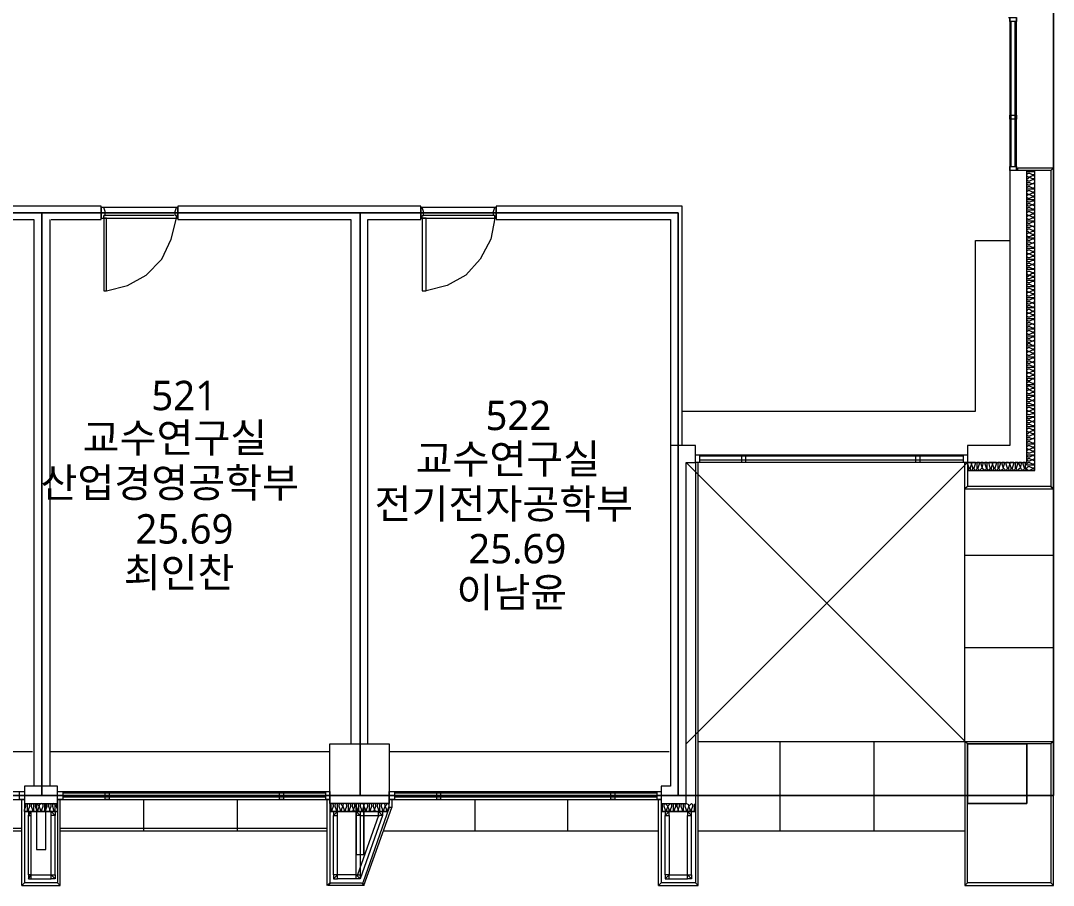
# Model space of a CAD drawing. Header units: millimetres. Extents: x -4048 to 127016, y -1911 to 106724.
# Drawn here: x 97720 to 109883, y 19390 to 29569 of the extents above; entities that cross this region are included whole.
import ezdxf

# ---------------------------------------------------------------- set-up
doc = ezdxf.new("R2010")
doc.units = ezdxf.units.MM
doc.layers.add('PDF_문자', color=7, linetype='Continuous')
doc.layers.add('PDF_형상', color=7, linetype='Continuous')
doc.styles.add('PDF 맑은 고딕', font='malgun.ttf')

msp = doc.modelspace()

# ---------------------------------------------------------------- linework, layer by layer
at = {"layer": 'PDF_형상', "lineweight": 5}
for points in [[(79306, 38971), (82961, 38971), (86460, 38971), (90457, 38971), (94206, 38971), (97969, 38971), (101718, 38971), (105466, 38971), (109463, 38971), (109463, 29686), (109883, 29686), (109883, 24476), (109883, 20448), (105466, 20448), (101718, 20448), (97969, 20448), (94206, 20448), (90457, 20448), (86709, 20448), (82961, 20448), (79197, 20448)], [(79197, 27306), (82961, 27306), (86709, 27306), (90457, 27306), (94206, 27306), (97969, 27306), (101718, 27306), (105466, 27306), (105466, 20448), (109883, 20448), (109883, 29686), (105466, 29686), (101718, 29686), (97969, 29686), (94206, 29686), (90457, 29686), (86460, 29686), (84158, 29686), (84158, 30868), (82961, 30868), (79197, 30868)], [(109354, 29608), (109369, 29608), (109369, 27804)], [(109385, 27851), (109385, 29561)], [(109432, 27851), (109432, 29561)], [(109447, 27804), (109447, 29608)], [(109883, 27820), (109883, 29577)], [(109572, 24274), (109556, 24289), (109556, 24305), (109556, 24351), (109556, 24367), (109541, 24367), (109525, 24367), (109525, 24351), (109541, 24305), (109541, 24289), (109525, 24274), (109509, 24289), (109494, 24305), (109509, 24351), (109509, 24367), (109494, 24367), (109478, 24367), (109478, 24351), (109494, 24305), (109478, 24289), (109463, 24274), (109447, 24289), (109447, 24305), (109463, 24351), (109463, 24367), (109447, 24367), (109432, 24367), (109432, 24351), (109432, 24305), (109432, 24289), (109416, 24274), (109401, 24289), (109401, 24305), (109416, 24351), (109416, 24367), (109401, 24367), (109385, 24367), (109369, 24367), (109369, 24351), (109354, 24367), (109338, 24367), (109323, 24367), (109323, 24351), (109338, 24305), (109338, 24289), (109323, 24274), (109307, 24289), (109292, 24305), (109307, 24351), (109307, 24367), (109292, 24367), (109276, 24367), (109276, 24351), (109292, 24305), (109292, 24289), (109261, 24274), (109245, 24289), (109245, 24305), (109261, 24351), (109261, 24367), (109245, 24367), (109229, 24367), (109229, 24351), (109229, 24305), (109229, 24289), (109214, 24274), (109198, 24289), (109198, 24305), (109214, 24351), (109214, 24367), (109198, 24367), (109183, 24367), (109167, 24367), (109167, 24351), (109167, 24367), (109152, 24367), (109136, 24367), (109121, 24367), (109121, 24351), (109136, 24305), (109136, 24289), (109121, 24274), (109105, 24289), (109105, 24305), (109105, 24351), (109105, 24367), (109090, 24367), (109074, 24367), (109074, 24351), (109090, 24305), (109090, 24289), (109074, 24274), (109058, 24289), (109043, 24305), (109058, 24351), (109058, 24367), (109043, 24367), (109027, 24367), (109027, 24351), (109043, 24305), (109027, 24289), (109012, 24274), (108996, 24289), (108996, 24305), (109012, 24351), (109012, 24367), (108996, 24367), (108981, 24367), (108981, 24351), (108981, 24305), (108981, 24289), (108965, 24274), (108950, 24289), (108950, 24305), (108965, 24351), (108965, 24367), (108950, 24367), (108934, 24367), (108918, 24367), (108918, 24351), (108918, 24367), (108903, 24367), (108887, 24367), (108872, 24367), (108872, 24351), (108887, 24305), (108887, 24289), (108872, 24274), (109665, 24274), (109665, 27804)], [(109665, 24274), (109665, 24289), (109634, 24289), (109603, 24274), (109587, 24274), (109572, 24289), (109572, 24305), (109587, 24320), (109603, 24320), (109634, 24305), (109665, 24305), (109665, 24320), (109665, 24336), (109634, 24336), (109603, 24336), (109587, 24336), (109572, 24336), (109572, 24351), (109587, 24367), (109603, 24367), (109634, 24351), (109665, 24351), (109665, 24367), (109665, 24382), (109634, 24398), (109603, 24382), (109587, 24382), (109572, 24398), (109587, 24414), (109603, 24414), (109634, 24398), (109665, 24414), (109665, 24429), (109665, 24445), (109634, 24445), (109603, 24429), (109587, 24429), (109572, 24445), (109572, 24460), (109587, 24460), (109603, 24460), (109634, 24460), (109665, 24460), (109665, 24476), (109665, 24491), (109634, 24491), (109603, 24476), (109587, 24476), (109572, 24491), (109572, 24507), (109587, 24522), (109603, 24522), (109587, 24522), (109572, 24538), (109572, 24554), (109587, 24569), (109603, 24569), (109634, 24554), (109665, 24554), (109665, 24569), (109665, 24585), (109634, 24585), (109603, 24585), (109587, 24585), (109572, 24585), (109572, 24600), (109587, 24616), (109603, 24616), (109634, 24600), (109665, 24600), (109665, 24616), (109665, 24647), (109634, 24647), (109603, 24631), (109587, 24631), (109572, 24647), (109572, 24662), (109587, 24662), (109603, 24662), (109634, 24647), (109665, 24662), (109665, 24678), (109665, 24693), (109634, 24693), (109603, 24678), (109587, 24678), (109572, 24693), (109572, 24709), (109587, 24709), (109603, 24725), (109587, 24725), (109572, 24740), (109572, 24756), (109587, 24771), (109603, 24771), (109634, 24756), (109665, 24756), (109665, 24771), (109665, 24787), (109634, 24787), (109603, 24787), (109587, 24787), (109572, 24787), (109572, 24802), (109587, 24818), (109603, 24818), (109634, 24802), (109665, 24802), (109665, 24818), (109665, 24833), (109634, 24849), (109603, 24833), (109587, 24833), (109572, 24833), (109572, 24849), (109587, 24865), (109603, 24865), (109634, 24849), (109665, 24865), (109665, 24880), (109665, 24896), (109634, 24896), (109603, 24880), (109587, 24880), (109572, 24896), (109572, 24911), (109587, 24911), (109603, 24911), (109634, 24911), (109665, 24911), (109665, 24927), (109665, 24942), (109634, 24942), (109603, 24927), (109587, 24927), (109572, 24942), (109572, 24958), (109587, 24973), (109603, 24973), (109587, 24973), (109572, 24989), (109572, 25005), (109587, 25020), (109603, 25020), (109634, 25005), (109665, 25005), (109665, 25020), (109665, 25036), (109634, 25036), (109603, 25036), (109587, 25036), (109572, 25036), (109572, 25051), (109587, 25067), (109603, 25067), (109634, 25051), (109665, 25051), (109665, 25067), (109665, 25082), (109634, 25098), (109603, 25082), (109587, 25082), (109572, 25098), (109572, 25113), (109587, 25113), (109603, 25113), (109634, 25098), (109665, 25113), (109665, 25129), (109665, 25145), (109634, 25145), (109603, 25129), (109587, 25129), (109572, 25145), (109572, 25160), (109587, 25160), (109603, 25160), (109634, 25160), (109665, 25160), (109665, 25176), (109665, 25191), (109634, 25191), (109603, 25176), (109587, 25176), (109572, 25191), (109572, 25207), (109587, 25222), (109603, 25222), (109587, 25238), (109572, 25238), (109572, 25253), (109587, 25269), (109603, 25269), (109634, 25253), (109665, 25253), (109665, 25269), (109665, 25284), (109634, 25284), (109603, 25284), (109587, 25284), (109572, 25284), (109572, 25300), (109587, 25316), (109603, 25316), (109634, 25300), (109665, 25300), (109665, 25331), (109665, 25347), (109634, 25347), (109603, 25331), (109587, 25331), (109572, 25347), (109572, 25362), (109587, 25362), (109603, 25362), (109634, 25362), (109665, 25362), (109665, 25378), (109665, 25393), (109634, 25393), (109603, 25378), (109587, 25378), (109572, 25393), (109572, 25409), (109587, 25424), (109603, 25424), (109587, 25424), (109572, 25440), (109572, 25456), (109587, 25471), (109603, 25471), (109634, 25456), (109665, 25456), (109665, 25471), (109665, 25487), (109634, 25487), (109603, 25487), (109587, 25487), (109572, 25487), (109572, 25502), (109587, 25518), (109603, 25518), (109634, 25502), (109665, 25502), (109665, 25518), (109665, 25533), (109634, 25549), (109603, 25533), (109587, 25533), (109572, 25549), (109587, 25564), (109603, 25564), (109634, 25549), (109665, 25564), (109665, 25580), (109665, 25596), (109634, 25596), (109603, 25580), (109587, 25580), (109572, 25596), (109572, 25611), (109587, 25611), (109603, 25611), (109634, 25611), (109665, 25611), (109665, 25627), (109665, 25642), (109634, 25642), (109603, 25627), (109587, 25627), (109572, 25642), (109572, 25658), (109587, 25673), (109603, 25673), (109587, 25673), (109572, 25689), (109572, 25704), (109587, 25720), (109603, 25720), (109634, 25704), (109665, 25704), (109665, 25720), (109665, 25736), (109634, 25736), (109603, 25736), (109587, 25736), (109572, 25736), (109572, 25751), (109587, 25767), (109603, 25767), (109634, 25751), (109665, 25751), (109665, 25767), (109665, 25798), (109634, 25798), (109603, 25782), (109587, 25782), (109572, 25798), (109572, 25813), (109587, 25813), (109603, 25813), (109634, 25798), (109665, 25813), (109665, 25829), (109665, 25844), (109634, 25844), (109603, 25829), (109587, 25829), (109572, 25844), (109572, 25860), (109587, 25860), (109603, 25860), (109634, 25860), (109665, 25860), (109665, 25875), (109665, 25891), (109634, 25891), (109603, 25875), (109587, 25875), (109572, 25891), (109572, 25907), (109587, 25922), (109603, 25922), (109634, 25907), (109665, 25907), (109665, 25922), (109665, 25938), (109634, 25938), (109603, 25938), (109587, 25938), (109572, 25938), (109572, 25953), (109587, 25969), (109603, 25969), (109634, 25953), (109665, 25953), (109665, 25969), (109665, 25984), (109634, 26000), (109603, 25984), (109587, 25984), (109572, 25984), (109572, 26000), (109587, 26015), (109603, 26015), (109634, 26000), (109665, 26000), (109665, 26031), (109665, 26047), (109634, 26047), (109603, 26031), (109587, 26031), (109572, 26047), (109572, 26062), (109587, 26062), (109603, 26062), (109634, 26062), (109665, 26062), (109665, 26078), (109665, 26093), (109634, 26093), (109603, 26078), (109587, 26078), (109572, 26093), (109572, 26109), (109587, 26124), (109603, 26124), (109587, 26124), (109572, 26140), (109572, 26155), (109587, 26171), (109603, 26171), (109634, 26155), (109665, 26155), (109665, 26171), (109665, 26187), (109634, 26187), (109603, 26187), (109587, 26187), (109572, 26187), (109572, 26202), (109587, 26218), (109603, 26218), (109634, 26202), (109665, 26202), (109665, 26218), (109665, 26233), (109634, 26249), (109603, 26233), (109587, 26233), (109572, 26249), (109572, 26264), (109587, 26264), (109603, 26264), (109634, 26249), (109665, 26264), (109665, 26280), (109665, 26295), (109634, 26295), (109603, 26280), (109587, 26280), (109572, 26295), (109572, 26311), (109587, 26311), (109603, 26311), (109634, 26311), (109665, 26311), (109665, 26327), (109665, 26342), (109634, 26342), (109603, 26327), (109587, 26327), (109572, 26342), (109572, 26358), (109587, 26373), (109603, 26373), (109587, 26373), (109572, 26389), (109572, 26404), (109587, 26420), (109603, 26420), (109634, 26404), (109665, 26404), (109665, 26420), (109665, 26435), (109634, 26435), (109603, 26435), (109587, 26435), (109572, 26435), (109572, 26451), (109587, 26466), (109603, 26466), (109634, 26451), (109665, 26451), (109665, 26466), (109665, 26498), (109634, 26498), (109603, 26482), (109587, 26482), (109572, 26498), (109572, 26513), (109587, 26513), (109603, 26513), (109634, 26513), (109665, 26513), (109665, 26529), (109665, 26544), (109634, 26544), (109603, 26529), (109587, 26529), (109572, 26544), (109572, 26560), (109587, 26560), (109603, 26575), (109587, 26575), (109572, 26591), (109572, 26606), (109587, 26622), (109603, 26622), (109634, 26606), (109665, 26606), (109665, 26622), (109665, 26638), (109634, 26638), (109603, 26638), (109587, 26638), (109572, 26638), (109572, 26653), (109587, 26669), (109603, 26669), (109634, 26653), (109665, 26653), (109665, 26669), (109665, 26684), (109634, 26700), (109603, 26684), (109587, 26684), (109572, 26684), (109572, 26700), (109587, 26715), (109603, 26715), (109634, 26700), (109665, 26715), (109665, 26731), (109665, 26746), (109634, 26746), (109603, 26731), (109587, 26731), (109572, 26746), (109572, 26762), (109587, 26762), (109603, 26762), (109634, 26762), (109665, 26762), (109665, 26778), (109665, 26793), (109634, 26793), (109603, 26778), (109587, 26778), (109572, 26793), (109572, 26809), (109587, 26824), (109603, 26824), (109587, 26824), (109572, 26840), (109572, 26855), (109587, 26871), (109603, 26871), (109634, 26855), (109665, 26855), (109665, 26871), (109665, 26886), (109634, 26886), (109603, 26886), (109587, 26886), (109572, 26886), (109572, 26902), (109587, 26918), (109603, 26918), (109634, 26902), (109665, 26902), (109665, 26918), (109665, 26949), (109634, 26949), (109603, 26933), (109587, 26933), (109572, 26949), (109572, 26964), (109587, 26964), (109603, 26964), (109634, 26949), (109665, 26964), (109665, 26980), (109665, 26995), (109634, 26995), (109603, 26980), (109587, 26980), (109572, 26995), (109572, 27011), (109587, 27011), (109603, 27011), (109634, 27011), (109665, 27011), (109665, 27026), (109665, 27042), (109634, 27042), (109603, 27026), (109587, 27026), (109572, 27042), (109572, 27057), (109587, 27073), (109603, 27073), (109587, 27089), (109572, 27089), (109572, 27104), (109587, 27120), (109603, 27120), (109634, 27104), (109665, 27104), (109665, 27120), (109665, 27135), (109634, 27151), (109603, 27135), (109587, 27135), (109572, 27135), (109572, 27151), (109587, 27166), (109603, 27166), (109634, 27151), (109665, 27151), (109665, 27182), (109665, 27197), (109634, 27197), (109603, 27182), (109587, 27182), (109572, 27197), (109572, 27213), (109587, 27213), (109603, 27213), (109634, 27213), (109665, 27213), (109665, 27229), (109665, 27244), (109634, 27244), (109603, 27229), (109587, 27229), (109572, 27244), (109572, 27260), (109587, 27275), (109603, 27275), (109587, 27275), (109572, 27291), (109572, 27306), (109587, 27322), (109603, 27322), (109634, 27306), (109665, 27306), (109665, 27322), (109665, 27337), (109634, 27337), (109603, 27337), (109587, 27337), (109572, 27337), (109572, 27353), (109587, 27369), (109603, 27369), (109634, 27353), (109665, 27353), (109665, 27369), (109665, 27384), (109634, 27400), (109603, 27384), (109587, 27384), (109572, 27400), (109587, 27415), (109603, 27415), (109634, 27400), (109665, 27415), (109665, 27431), (109665, 27446), (109634, 27446), (109603, 27431), (109587, 27431), (109572, 27446), (109572, 27462), (109587, 27462), (109603, 27462), (109634, 27462), (109665, 27462), (109665, 27477), (109665, 27493), (109634, 27493), (109603, 27477), (109587, 27477), (109572, 27493), (109572, 27509), (109587, 27524), (109603, 27524), (109587, 27524), (109572, 27540), (109572, 27555), (109587, 27571), (109603, 27571), (109634, 27555), (109665, 27555), (109665, 27571), (109665, 27586), (109634, 27586), (109603, 27586), (109587, 27586), (109572, 27586), (109572, 27602), (109587, 27617), (109603, 27617), (109634, 27602), (109665, 27602), (109665, 27617), (109665, 27648), (109634, 27648), (109603, 27633), (109587, 27633), (109572, 27648), (109572, 27664), (109587, 27664), (109603, 27664), (109634, 27648), (109665, 27664), (109665, 27680), (109665, 27695), (109634, 27695), (109603, 27680), (109587, 27680), (109572, 27695), (109572, 27711), (109587, 27711), (109603, 27726), (109587, 27726), (109572, 27742), (109572, 27757), (109587, 27773), (109603, 27773), (109634, 27757), (109665, 27757), (109665, 27773), (109665, 27788), (109634, 27788), (109603, 27788), (109587, 27788), (109572, 27788), (109572, 27804)], [(98078, 27229), (98669, 27229), (98669, 27384), (95823, 27384), (95823, 27229), (97876, 27229), (97876, 20556)], [(98669, 27260), (98669, 27244), (98700, 27244), (98700, 27275), (98716, 27275), (98716, 27322), (98700, 27369), (98669, 27369), (98669, 27353)], [(99571, 27260), (99571, 27244), (99556, 27244), (99556, 27275), (99540, 27275), (99540, 27322), (99556, 27369), (99571, 27369), (99571, 27353)], [(101811, 21054), (101811, 27229), (102433, 27229), (102433, 27384), (99571, 27384), (99571, 27229), (101609, 27229), (101609, 21054)], [(102433, 27260), (102433, 27244), (102448, 27244), (102448, 27275), (102464, 27275), (102464, 27322), (102448, 27369), (102433, 27369), (102433, 27353)], [(103319, 27260), (103319, 27244), (103304, 27244), (103304, 27275), (103288, 27275), (103288, 27322), (103304, 27369), (103319, 27369), (103319, 27353)], [(105512, 24569), (105512, 27384), (103319, 27384), (103319, 27229), (105372, 27229), (105372, 20556), (105264, 20556), (105264, 20354), (105559, 20354), (105559, 24367), (105668, 24367), (105668, 24569), (105372, 24569)], [(99525, 27275), (98700, 27275)], [(98731, 27244), (99540, 27244)], [(98731, 26389), (98980, 26451), (99198, 26575), (99385, 26762), (99493, 26995), (99556, 27244)], [(103288, 27275), (102464, 27275)], [(102495, 27244), (103304, 27244), (103257, 26995), (103133, 26762), (102962, 26575), (102744, 26451), (102495, 26389)], [(98063, 27229), (98063, 20556)], [(105512, 24973), (108965, 24973), (108965, 26980), (109369, 26980)], [(105668, 24460), (108872, 24460)], [(105559, 24367), (108872, 21054), (109572, 21054), (109572, 20354), (108872, 20354), (108872, 21054)], [(105559, 21054), (108872, 24367), (105668, 24367)], [(105715, 24445), (108825, 24445)], [(105715, 24398), (108825, 24398)], [(105699, 21085), (108841, 21085), (108841, 24056)], [(109883, 24056), (109883, 21085)], [(108841, 23278), (109883, 23278)], [(108841, 22189), (109883, 22189)], [(106663, 21085), (106663, 20028)], [(107768, 21085), (107768, 20028)], [(97860, 20961), (94563, 20961)], [(101360, 20961), (98063, 20961)], [(105357, 20961), (102060, 20961)], [(94563, 20494), (97767, 20494)], [(98156, 20494), (101360, 20494)], [(98218, 20479), (101313, 20479)], [(102060, 20494), (105264, 20494)], [(102122, 20479), (105217, 20479)], [(94563, 20401), (97767, 20401)], [(97907, 20354), (97892, 20339), (97892, 20323), (97907, 20277), (97907, 20261), (97892, 20261), (97876, 20261), (97876, 20277), (97876, 20323), (97876, 20339), (97860, 20354), (97845, 20339), (97845, 20323), (97860, 20277), (97860, 20261), (97845, 20261), (97829, 20261), (97814, 20261), (97814, 20277), (97829, 20323), (97829, 20339), (97814, 20354), (97798, 20339), (97798, 20323), (97798, 20277), (97798, 20261), (97783, 20261), (97767, 20261), (97767, 20277), (97783, 20323), (97783, 20339), (97767, 20354)], [(98156, 20354), (98140, 20339), (98140, 20323), (98156, 20277), (98156, 20261), (98140, 20261), (98125, 20261), (98125, 20277), (98125, 20323), (98125, 20339), (98109, 20354), (98094, 20339), (98094, 20323), (98109, 20277), (98109, 20261), (98094, 20261), (98078, 20261), (98063, 20261), (98063, 20277), (98078, 20323), (98078, 20339), (98063, 20354), (98047, 20339), (98047, 20323), (98063, 20277), (98063, 20261), (98047, 20261), (98032, 20261), (98016, 20261), (98016, 20277), (98032, 20323), (98032, 20339), (98016, 20354)], [(98156, 20401), (101360, 20401)], [(98218, 20432), (101313, 20432)], [(99167, 20401), (99167, 20028)], [(100271, 20401), (100271, 20028)], [(101764, 19748), (101764, 20354), (101764, 19748), (101671, 19748), (101671, 20354), (101671, 19748)], [(102060, 20401), (105264, 20401)], [(102122, 20432), (105217, 20432)], [(103071, 20401), (103071, 20028)], [(104159, 20401), (104159, 20028)], [(105668, 20354), (105652, 20339), (105652, 20323), (105652, 20277), (105652, 20261), (105637, 20261), (105621, 20261), (105621, 20277), (105637, 20323), (105637, 20339), (105621, 20354), (105606, 20339), (105590, 20323), (105590, 20339), (105559, 20354), (105543, 20339), (105543, 20323), (105559, 20277), (105559, 20261), (105543, 20261), (105528, 20261), (105528, 20277), (105528, 20323), (105528, 20339), (105512, 20354), (105497, 20339), (105497, 20323), (105512, 20277), (105512, 20261), (105497, 20261), (105481, 20261), (105466, 20261), (105466, 20277), (105481, 20323), (105481, 20339), (105466, 20354), (105450, 20339), (105450, 20323), (105466, 20277), (105466, 20261), (105450, 20261), (105435, 20261), (105419, 20261), (105419, 20277), (105435, 20323), (105435, 20339), (105419, 20354), (105404, 20339), (105404, 20323), (105404, 20277), (105404, 20261), (105388, 20261), (105372, 20261), (105372, 20277), (105388, 20323), (105388, 20339), (105372, 20354), (105357, 20339), (105341, 20323), (105326, 20339), (105310, 20354), (105295, 20339), (105295, 20323), (105310, 20277), (105310, 20261), (105295, 20261), (105279, 20261), (105279, 20277), (105279, 20323), (105279, 20339), (105264, 20354)], [(97767, 20261), (98156, 20261)], [(97814, 19514), (97814, 20214), (97845, 20261)], [(97814, 19468), (97845, 19514), (97845, 20214)], [(97845, 19514), (98078, 19514), (98078, 20214)], [(98125, 19514), (98125, 20214), (98078, 20261)], [(101406, 19514), (101406, 20214), (101453, 20261)], [(101671, 19514), (101453, 19514), (101453, 20214)], [(101935, 20261), (101982, 20214), (101718, 19468), (101671, 19514), (101671, 20261), (101718, 20214), (101951, 20214)], [(101935, 20214), (101686, 19514)], [(101951, 20261), (101718, 20261), (101718, 19514)], [(102091, 20308), (102060, 20308)], [(105264, 20261), (105668, 20261)], [(105310, 19514), (105310, 20214), (105357, 20261)], [(105357, 20214), (105357, 19514), (105575, 19514), (105575, 20214)], [(105621, 19514), (105621, 20214), (105621, 20261), (105575, 20261), (105575, 20214), (105621, 20214), (105575, 20261)], [(97736, 20028), (94485, 20028)], [(97736, 20059), (94501, 20059)], [(101329, 20059), (98187, 20059)], [(101329, 20028), (98187, 20028)], [(105232, 20028), (101997, 20028)], [(108841, 20028), (105699, 20028)], [(97845, 19468), (98078, 19468)], [(98125, 19468), (98078, 19514)], [(101406, 19468), (101453, 19514)], [(101671, 19468), (101453, 19468)], [(105310, 19468), (105357, 19514)], [(105357, 19468), (105575, 19468)], [(105621, 19468), (105575, 19514)]]:
    msp.add_lwpolyline(points, dxfattribs=at)
for points in [[(109369, 29561), (109369, 29608), (109447, 29608), (109447, 29561)], [(109369, 28411), (109369, 28457), (109447, 28457), (109447, 28411)], [(108872, 24569), (108872, 24367), (109572, 24367), (109572, 27804), (109369, 27804), (109369, 24569)], [(109369, 27804), (109369, 27851), (109447, 27851), (109447, 27804)], [(109463, 27804), (109463, 27835), (109883, 27835), (109852, 27804)], [(109603, 27726), (109634, 27711), (109665, 27711), (109665, 27726), (109665, 27742), (109634, 27742)], [(109883, 24056), (109883, 27835), (109852, 27804), (109852, 24087)], [(109603, 27524), (109634, 27509), (109665, 27509), (109665, 27524), (109665, 27540), (109634, 27540)], [(98669, 27244), (99571, 27244), (99571, 27369), (98669, 27369)], [(102433, 27244), (103319, 27244), (103319, 27369), (102433, 27369)], [(94206, 27306), (94206, 20448), (97969, 20448), (97969, 27306)], [(97969, 27306), (97969, 20448), (101718, 20448), (101718, 27306)], [(98700, 27244), (98700, 26389), (98731, 26389), (98731, 27244)], [(105466, 27306), (101718, 27306), (101718, 20448), (105466, 20448), (105466, 24476)], [(102448, 27244), (102448, 26389), (102495, 26389), (102495, 27244)], [(109603, 27275), (109634, 27260), (109665, 27260), (109665, 27275), (109665, 27291), (109634, 27291)], [(109603, 27073), (109634, 27057), (109665, 27057), (109665, 27073), (109665, 27089), (109634, 27089)], [(109603, 26824), (109634, 26809), (109665, 26809), (109665, 26824), (109665, 26840), (109634, 26840)], [(109603, 26575), (109634, 26560), (109665, 26560), (109665, 26575), (109665, 26591), (109634, 26591)], [(109603, 26373), (109634, 26358), (109665, 26358), (109665, 26373), (109665, 26389), (109634, 26389)], [(109603, 26124), (109634, 26109), (109665, 26109), (109665, 26124), (109665, 26140), (109634, 26140)], [(109603, 25673), (109634, 25658), (109665, 25658), (109665, 25673), (109665, 25689), (109634, 25689)], [(109603, 25424), (109634, 25409), (109665, 25409), (109665, 25424), (109665, 25440), (109634, 25440)], [(109603, 25222), (109634, 25207), (109665, 25207), (109665, 25222), (109665, 25238), (109634, 25238)], [(109603, 24973), (109634, 24958), (109665, 24958), (109665, 24973), (109665, 24989), (109634, 24989)], [(109603, 24725), (109634, 24709), (109665, 24709), (109665, 24725), (109665, 24740), (109634, 24740)], [(105668, 24460), (105715, 24460), (105715, 24367), (105668, 24367)], [(106212, 24460), (106259, 24460), (106259, 24367), (106212, 24367)], [(108265, 24460), (108312, 24460), (108312, 24367), (108265, 24367)], [(108825, 24460), (108872, 24460), (108872, 24367), (108825, 24367)], [(109603, 24522), (109634, 24507), (109665, 24507), (109665, 24522), (109665, 24538), (109634, 24538)], [(105668, 19421), (105699, 19390), (105699, 24367), (105668, 24367)], [(108872, 24087), (108841, 24056), (109883, 24056), (109852, 24087), (108872, 24087), (108841, 24056), (108841, 24367), (108872, 24367)], [(108918, 24351), (108903, 24305), (108903, 24289), (108918, 24274), (108934, 24289), (108934, 24305)], [(109167, 24351), (109152, 24305), (109152, 24289), (109167, 24274), (109183, 24289), (109183, 24305)], [(109369, 24351), (109354, 24305), (109354, 24289), (109369, 24274), (109385, 24289), (109385, 24305)], [(101360, 20354), (101360, 21054), (102060, 21054), (102060, 20354)], [(108872, 21054), (108841, 21085), (108841, 19390), (108872, 19421)], [(108872, 21054), (108841, 21085), (109883, 21085), (109852, 21054)], [(109572, 20354), (109572, 21054), (108872, 21054), (108872, 20354)], [(109883, 21085), (109852, 21054), (109852, 19421), (109883, 19390)], [(98156, 20354), (98156, 20556), (97767, 20556), (97767, 20354)], [(97705, 20494), (97767, 20494), (97767, 20401), (97705, 20401)], [(98156, 20494), (98218, 20494), (98218, 20401), (98156, 20401)], [(98716, 20494), (98762, 20494), (98762, 20401), (98716, 20401)], [(100769, 20494), (100815, 20494), (100815, 20401), (100769, 20401)], [(101313, 20494), (101360, 20494), (101360, 20401), (101313, 20401)], [(102060, 20494), (102122, 20494), (102122, 20401), (102060, 20401)], [(102620, 20494), (102666, 20494), (102666, 20401), (102620, 20401)], [(104673, 20494), (104719, 20494), (104719, 20401), (104673, 20401)], [(105217, 20494), (105264, 20494), (105264, 20401), (105217, 20401)], [(97767, 19421), (97736, 19390), (97736, 20401), (97767, 20401)], [(98000, 20323), (98000, 20277), (98000, 20261), (97985, 20261), (97969, 20261), (97969, 20277), (97985, 20323), (97985, 20339), (97969, 20354), (97938, 20339), (97938, 20323), (97923, 20339), (97907, 20354), (97907, 19810), (98016, 19810), (98016, 20354), (98000, 20339)], [(97938, 20323), (97923, 20277), (97923, 20261), (97938, 20261), (97954, 20261), (97954, 20277)], [(98156, 19421), (98187, 19390), (98187, 20401), (98156, 20401)], [(101360, 20401), (101360, 19421), (101329, 19390), (101329, 20401)], [(102044, 20261), (102044, 20277), (102060, 20323), (102060, 20339), (102044, 20354), (102029, 20354), (102029, 20339), (102013, 20323), (102029, 20277), (102029, 20261), (102013, 20261), (101997, 20261), (101997, 20277), (102013, 20323), (102013, 20339), (101997, 20354), (101982, 20354), (101966, 20339), (101966, 20323), (101982, 20277), (101982, 20261), (101966, 20261), (101951, 20261), (101951, 20277), (101951, 20323), (101951, 20339), (101951, 20354), (101935, 20354), (101920, 20339), (101920, 20323), (101935, 20277), (101935, 20261), (101920, 20261), (101904, 20261), (101889, 20277), (101873, 20261), (101857, 20261), (101842, 20261), (101842, 20277), (101857, 20323), (101857, 20339), (101842, 20354), (101826, 20354), (101826, 20339), (101826, 20323), (101826, 20277), (101826, 20261), (101811, 20261), (101795, 20261), (101795, 20277), (101811, 20323), (101811, 20339), (101795, 20354), (101780, 20354), (101764, 20339), (101764, 20323), (101780, 20277), (101780, 20261), (101764, 20261), (101749, 20261), (101749, 20277), (101764, 20323), (101764, 20339), (101749, 20354), (101733, 20354), (101718, 20339), (101718, 20323), (101733, 20277), (101733, 20261), (101718, 20261), (101702, 20261), (101702, 20277), (101702, 20323), (101702, 20339), (101702, 20354), (101686, 20354), (101671, 20339), (101671, 20323), (101686, 20277), (101686, 20261), (101671, 20261), (101655, 20261), (101640, 20277), (101624, 20261), (101609, 20261), (101593, 20261), (101593, 20277), (101609, 20323), (101609, 20339), (101593, 20354), (101578, 20354), (101578, 20339), (101578, 20323), (101578, 20277), (101578, 20261), (101562, 20261), (101546, 20261), (101546, 20277), (101562, 20323), (101562, 20339), (101546, 20354), (101531, 20354), (101515, 20339), (101515, 20323), (101531, 20277), (101531, 20261), (101515, 20261), (101500, 20261), (101500, 20277), (101515, 20323), (101500, 20339), (101500, 20354), (101484, 20354), (101469, 20339), (101469, 20323), (101484, 20277), (101484, 20261), (101469, 20261), (101453, 20261), (101453, 20277), (101453, 20323), (101453, 20339), (101453, 20354), (101438, 20354), (101422, 20339), (101422, 20323), (101438, 20277), (101438, 20261), (101406, 20261), (101391, 20261), (101391, 20277), (101406, 20323), (101406, 20339), (101391, 20354), (101375, 20354), (101375, 20339), (101375, 20323), (101375, 20277), (101375, 20261), (101360, 20261)], [(101640, 20277), (101655, 20323), (101655, 20339), (101640, 20354), (101624, 20354), (101624, 20339), (101624, 20323)], [(101889, 20277), (101904, 20323), (101904, 20339), (101904, 20354), (101889, 20354), (101873, 20339), (101873, 20323)], [(102060, 20308), (102060, 20401), (102091, 20401), (102091, 20308)], [(105264, 19421), (105232, 19390), (105232, 20401), (105264, 20401)], [(105341, 20323), (105326, 20277), (105326, 20261), (105341, 20261), (105357, 20261), (105357, 20277)], [(105590, 20323), (105575, 20277), (105575, 20261), (105590, 20261), (105606, 20261), (105606, 20277)], [(97814, 20261), (97814, 20214), (97845, 20214), (97845, 20261)], [(98125, 20261), (98125, 20214), (98078, 20214), (98078, 20261)], [(101406, 20261), (101406, 20214), (101453, 20214), (101453, 20261)], [(101718, 20261), (101718, 20214), (101671, 20214), (101671, 20261)], [(102091, 20308), (102060, 20308), (101749, 19421), (101764, 19390)], [(101982, 20261), (101982, 20214), (101935, 20214), (101935, 20261)], [(105310, 20261), (105310, 20214), (105357, 20214), (105357, 20261)], [(97814, 19514), (97814, 19468), (97845, 19468), (97845, 19514)], [(98125, 19514), (98125, 19468), (98078, 19468), (98078, 19514)], [(101406, 19514), (101406, 19468), (101453, 19468), (101453, 19514)], [(101718, 19514), (101718, 19468), (101671, 19468), (101671, 19514)], [(105310, 19514), (105310, 19468), (105357, 19468), (105357, 19514)], [(105621, 19514), (105621, 19468), (105575, 19468), (105575, 19514)], [(97767, 19421), (97736, 19390), (98187, 19390), (98156, 19421)], [(101733, 19421), (101764, 19390), (101344, 19390), (101375, 19421)], [(105264, 19421), (105232, 19390), (105699, 19390), (105668, 19421)], [(108872, 19421), (108841, 19390), (109883, 19390), (109852, 19421)]]:
    msp.add_lwpolyline(points, close=True, dxfattribs=at)

# ---------------------------------------------------------------- texts
at = {"layer": 'PDF_문자', "char_height": 346.5, "attachment_point": 4, "style": 'PDF 맑은 고딕'}
for s, insert in [('521', (99260, 25154)), ('522', (103195, 24920)), ('교수연구실', (98451, 24641)), ('교수연구실', (102371, 24392)), ('산업경영공학부', (97954, 24112)), ('전기전자공학부', (101889, 23863)), ('25.69', (99073, 23583)), ('25.69', (102993, 23350)), ('최인찬', (98934, 23054)), ('이남윤', (102853, 22821))]:
    msp.add_mtext(s, dxfattribs=dict(at, insert=insert))

doc.saveas('drawing.dxf')
